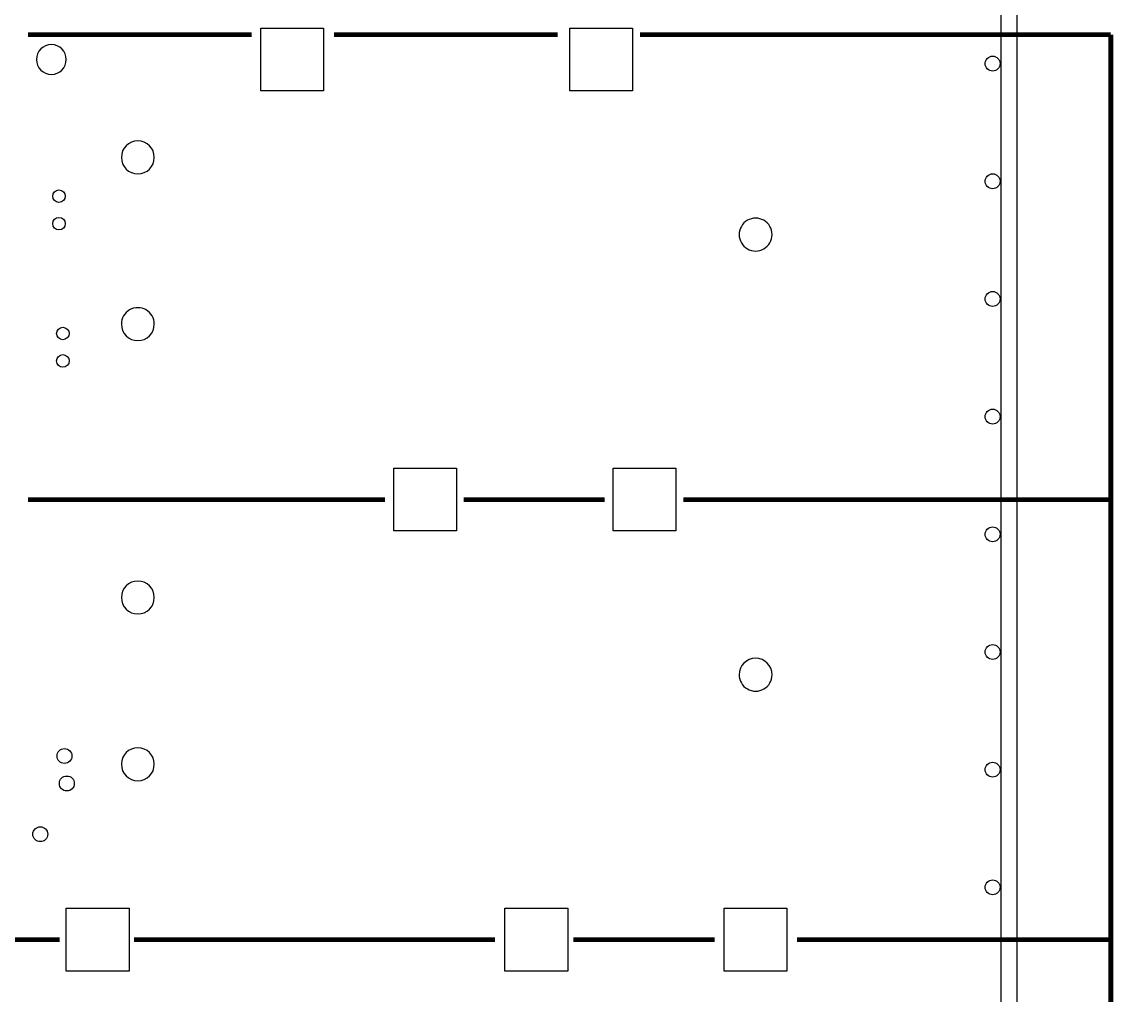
# Model space of a CAD drawing. Extents: x -17 to 168, y 0 to 127.
# Drawn here: x 132.78 to 168.12, y 47.98 to 79.5 of the extents above; entities that cross this region are included whole.
import ezdxf

# ---------------------------------------------------------------- set-up
doc = ezdxf.new("R2010")
doc.units = 0
doc.header["$MEASUREMENT"] = 0
for name, color, linetype in [('BG_OUTLINE', 130, 'CONTINUOUS'), ('PG_SILKSCREEN_TOP', 123, 'CONTINUOUS'), ('PIN_TOP', 4, 'CONTINUOUS'), ('RKI_ALL', 140, 'CONTINUOUS'), ('VC_TOP', 131, 'CONTINUOUS')]:
    doc.layers.add(name, color=color, linetype=linetype)

msp = doc.modelspace()

# ---------------------------------------------------------------- linework, layer by layer
at = {"layer": 'BG_OUTLINE'}
msp.add_lwpolyline([(164.999695, 113.44021), (164.99967, 1.552448)], dxfattribs=at)
for points in [[(134.221195, 78.278203, 1), (133.256045, 78.278253, 1)], [(137.072091, 75.108308, 1), (136.005341, 75.108308, 1)], [(157.072101, 72.608211, 1), (156.005251, 72.608161, 1)], [(137.072091, 69.708293, 1), (136.005341, 69.708243, 1)], [(137.072091, 60.8584, 1), (136.005341, 60.8584, 1)], [(157.072101, 58.358303, 1), (156.005251, 58.358253, 1)], [(137.072091, 55.458411, 1), (136.005341, 55.458309, 1)]]:
    msp.add_lwpolyline(points, format="xyb", close=True, dxfattribs=at)
at = {"layer": 'PG_SILKSCREEN_TOP', "const_width": 0.1524}
for points in [[(132.986805, 79.078303), (140.225805, 79.078303)], [(142.892805, 79.078303), (150.131805, 79.078303)], [(152.798805, 79.078303), (168.038805, 79.078303)], [(168.038805, 79.078303), (168.038805, 20.478496), (158.005805, 20.478496)], [(144.543805, 64.028295), (132.986805, 64.028295)], [(151.655805, 64.028295), (147.083805, 64.028295)], [(168.038805, 64.002412), (168.012897, 64.028295), (154.195805, 64.028295)], [(134.002805, 49.778412), (129.430805, 49.778412)], [(148.099805, 49.778412), (136.415805, 49.778412)], [(155.211805, 49.778412), (150.639805, 49.778412)], [(168.038805, 49.752504), (168.012897, 49.778412), (157.878805, 49.778412)]]:
    msp.add_lwpolyline(points, dxfattribs=at)
at = {"layer": 'PIN_TOP'}
for points in [[(140.522706, 79.294203), (142.554706, 79.294203), (142.554706, 77.262203), (140.522706, 77.262203)], [(150.522711, 79.294203), (152.554711, 79.294203), (152.554711, 77.262203), (150.522711, 77.262203)], [(144.822697, 65.04432), (146.854697, 65.04432), (146.854697, 63.01232), (144.822697, 63.01232)], [(151.92281, 65.04432), (153.95481, 65.04432), (153.95481, 63.01232), (151.92281, 63.01232)], [(134.222795, 50.794412), (136.254795, 50.794412), (136.254795, 48.762412), (134.222795, 48.762412)], [(148.422893, 50.794412), (150.454893, 50.794412), (150.454893, 48.762412), (148.422893, 48.762412)], [(155.522701, 50.794412), (157.554701, 50.794412), (157.554701, 48.762412), (155.522701, 48.762412)]]:
    msp.add_lwpolyline(points, close=True, dxfattribs=at)
at = {"layer": 'RKI_ALL'}
msp.add_lwpolyline([(1.538478, 0.508), (163.357001, 0.508, 0.409108), (164.491695, 1.662684), (164.491695, 113.370131, 0.402936), (163.32581, 114.491795), (2.225802, 114.491795, 0.392301), (0.508, 112.639348), (0.508, 1.476756, 0.396248)], format="xyb", close=True, dxfattribs=at)
at = {"layer": 'VC_TOP'}
for centre, radius in [((164.211, 78.144395), 0.2413), ((164.211, 74.334395), 0.2413), ((133.985, 73.851795), 0.2032), ((133.985, 72.962795), 0.2032), ((164.211, 70.524395), 0.2413), ((134.112, 69.406795), 0.2032), ((134.112, 68.517795), 0.2032), ((164.211, 66.714395), 0.2413), ((164.211, 62.904395), 0.2413), ((164.211, 59.094395), 0.2413), ((134.163587, 55.725593), 0.2413), ((164.211, 55.284395), 0.2413), ((134.239787, 54.836593), 0.2413), ((133.379997, 53.194509), 0.2413), ((164.211, 51.474395), 0.2413)]:
    msp.add_circle(centre, radius, dxfattribs=at)

doc.saveas('drawing.dxf')
